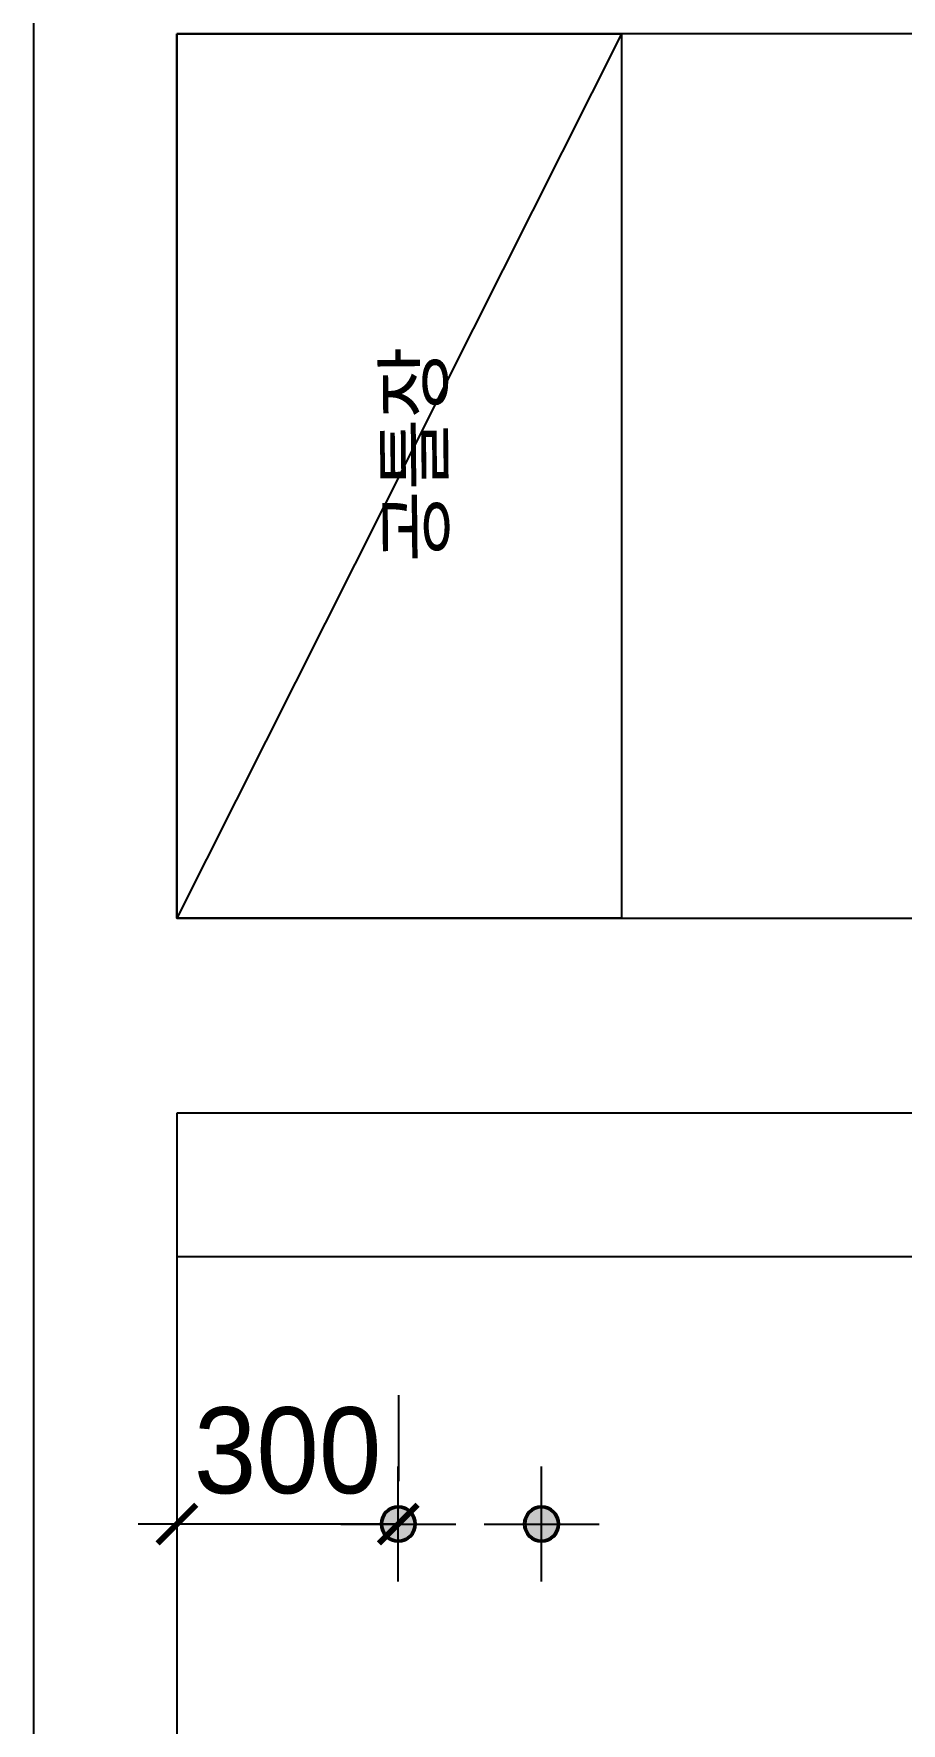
# Model space of a CAD drawing. Header units: millimetres. Extents: x 744 to 27144, y 914 to 19934.
# Drawn here: x 6466 to 7678, y 12317 to 14674 of the extents above; entities that cross this region are included whole.
import ezdxf

# ---------------------------------------------------------------- set-up
doc = ezdxf.new("R2010")
doc.units = ezdxf.units.MM
doc.header["$LTSCALE"] = 10
for name, color, linetype in [('0-ELC TEXT', 7, 'Continuous'), ('RC-LIGHT', 7, 'Continuous'), ('가구', 6, 'Continuous'), ('외부벽체선', 2, 'Continuous'), ('창호', 4, 'Continuous')]:
    doc.layers.add(name, color=color, linetype=linetype)
doc.styles.add('YOURNAME', font='Dotum.ttf')
doc.styles.add('차영규', font='조선일보명조.ttf')
doc.dimstyles.new('YOURNAME-60', dxfattribs={"dimscale": 60, "dimtxt": 2, "dimasz": 0.9, "dimexe": 1, "dimexo": 3, "dimgap": 0.7, "dimtad": 1, "dimdec": 0, "dimzin": 0, "dimdsep": 46, "dimlunit": 6, "dimtxsty": 'YOURNAME', "dimblk": 'ARCHTICK', "dimcen": 0, "dimclrd": 1, "dimclre": 1, "dimclrt": 7, "dimadec": 0, "dimazin": 0, "dimtfac": 1, "dimtdec": 0, "dimtix": 1, "dimtmove": 2, "dimatfit": 3, "dimldrblk": 'ARCHTICK', "dimfxl": 1, "dimtolj": 1, "dimtzin": 0, "dimarcsym": 0})

# ---------------------------------------------------------------- blocks, each defined once
blk = doc.blocks.new('BUDDDD')
at = {"layer": '외부벽체선'}
for p, q in [((6466.4, 6209.1), (6466.4, 14935.1)), ((8123.4, 14674.1), (6666.4, 14674.1)), ((6666.4, 14674.1), (6666.4, 13440.1)), ((6666.4, 13440.1), (7907.4, 13440.1)), ((7907.4, 13168.1), (6666.4, 13168.1)), ((6666.4, 13168.1), (6666.4, 9544.1))]:
    blk.add_line(p, q, dxfattribs=at)
blk = doc.blocks.new('1')
at = {"linetype": 'Continuous'}
h = blk.add_hatch(color=4, dxfattribs=at)
h.dxf.hatch_style = 1
edge = h.paths.add_edge_path()
edge.add_arc((11539653.5, -14273503.8), 37.5, 0, 360)
at = {"color": 1, "linetype": 'Continuous'}
for p, q in [((11539653.5, -14273637.1), (11539653.5, -14273370.5)), ((11539520.2, -14273503.8), (11539786.8, -14273503.8))]:
    blk.add_line(p, q, dxfattribs=at)
at = {"color": 4, "linetype": 'Continuous'}
for radius in [41.5, 37.5]:
    blk.add_circle((11539653.5, -14273503.8), radius, dxfattribs=at)
blk = doc.blocks.new('_ArchTick')
at = {"color": 0, "linetype": 'ByBlock', "const_width": 0.15}
blk.add_lwpolyline([(-0.5, -0.5), (0.5, 0.5)], dxfattribs=at)
blk = doc.blocks.new('*D138')
at = {"color": 1, "lineweight": -2, "transparency": 16777216}
for p, q in [((6666.4, 12774.6), (6666.4, 12654.6)), ((6975.5, 12774.6), (6975.5, 12654.6)), ((6666.4, 12594.6), (6612.4, 12594.6)), ((6975.5, 12594.6), (6666.4, 12594.6)), ((6975.5, 12594.6), (7029.5, 12594.6))]:
    blk.add_line(p, q, dxfattribs=at)
at = {"layer": 'Defpoints', "color": 0, "transparency": 16777216}
for p in [(6666.4, 12594.6), (6666.4, 12594.6), (6975.5, 12594.6)]:
    blk.add_point(p, dxfattribs=at)
at = {"color": 1, "lineweight": -2, "transparency": 16777216, "xscale": 54, "yscale": 54, "zscale": 54}
blk.add_blockref('_ArchTick', (6666.4, 12594.6), dxfattribs=at)
at = {"color": 1, "lineweight": -2, "transparency": 16777216, "xscale": 54, "yscale": 54, "zscale": 54, "rotation": 180}
blk.add_blockref('_ArchTick', (6975.5, 12594.6), dxfattribs=at)
at = {"color": 7, "transparency": 16777216, "insert": (6820.9, 12696.7), "char_height": 120, "attachment_point": 5, "style": 'YOURNAME'}
blk.add_mtext('\\A1;300', dxfattribs=at)

msp = doc.modelspace()

# ---------------------------------------------------------------- linework, layer by layer
at = {"layer": 'Defpoints'}
msp.add_lwpolyline([(6666.4, 12968.1), (9765.4, 12968.1)], dxfattribs=at)
at = {"layer": '가구'}
msp.add_line((7286.9, 14674.1), (6666.4, 13440.1), dxfattribs=at)
msp.add_lwpolyline([(6666.4, 14674.1), (7286.9, 14674.1), (7286.9, 13440.1), (6666.4, 13440.1)], close=True, dxfattribs=at)

# ---------------------------------------------------------------- block references
at = {"layer": 'RC-LIGHT', "xscale": -0.6024096385271789, "yscale": 0.6024096385271789, "zscale": 0.6024096385271789, "rotation": 270}
for p in [(8605471.7, -6939003.8), (8605671.7, -6939003.8)]:
    msp.add_blockref('1', p, dxfattribs=at)
at = {"layer": '창호'}
msp.add_blockref('BUDDDD', (0, 0), dxfattribs=at)

# ---------------------------------------------------------------- texts
at = {"layer": '0-ELC TEXT', "style": '차영규'}
msp.add_text('공틀장', height=80, rotation=90.5567, dxfattribs=at).set_placement((7039.3, 13936.9))

# ---------------------------------------------------------------- dimensions: what is measured, and where the dimension line sits
dim = msp.add_linear_dim(base=(6666.4, 12594.6), p1=(6975.5, 12594.6), p2=(6666.4, 12594.6), text='300', dimstyle='YOURNAME-60')
dim.commit()
dim.dimension.update_dxf_attribs({"geometry": '*D138', "text_midpoint": (6820.9, 12696.7)})

doc.saveas('drawing.dxf')
